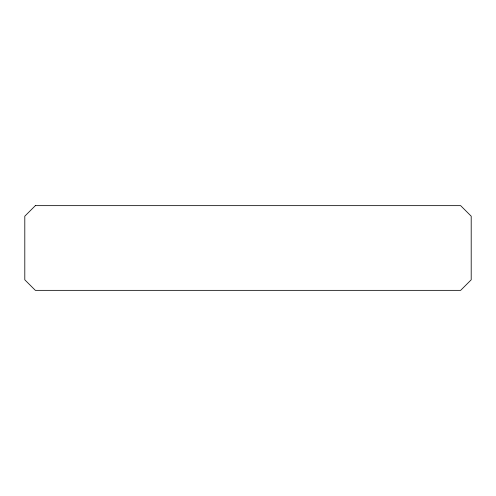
<?xml version="1.0" encoding="UTF-8"?>
<svg xmlns="http://www.w3.org/2000/svg" width="496" height="496" viewBox="0 0 496 496"><rect width="100%" height="100%" fill="white"/><g stroke="black" fill="none" stroke-linecap="round" stroke-linejoin="round"><path stroke-width="0.74" d="M35.346 205.648L24.8 216.188L24.8 279.812L35.346 290.352L460.654 290.352L471.2 279.812L471.2 216.188L460.654 205.648L35.346 205.648"/></g></svg>
